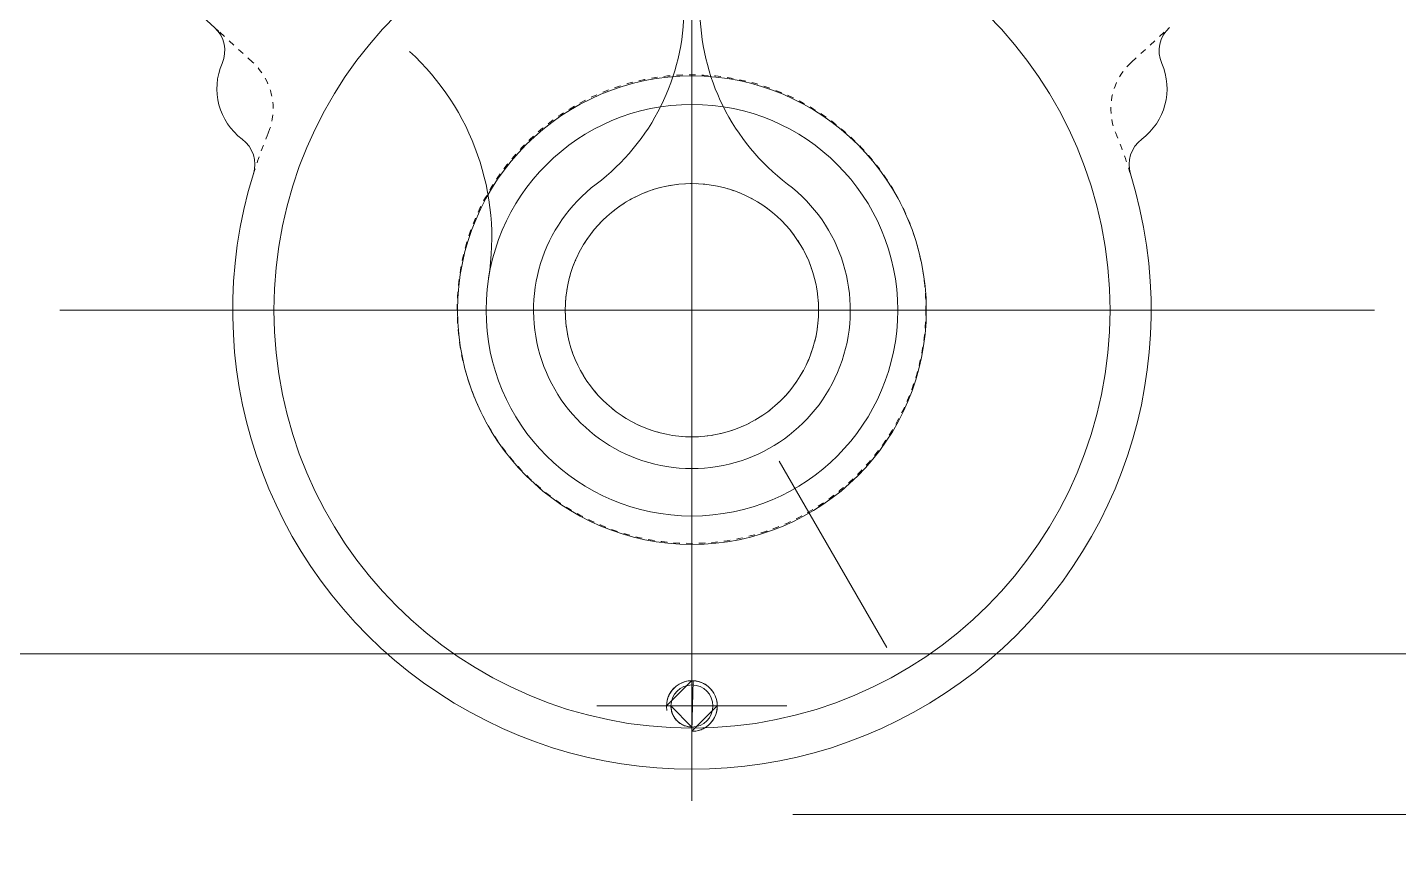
# Model space of a CAD drawing. Header units: inches. Extents: x 0 to 26418, y 0 to 20128.
# Drawn here: x 4297.5 to 4514, y 4103.4 to 4233.4 of the extents above; entities that cross this region are included whole.
import ezdxf

# ---------------------------------------------------------------- set-up
doc = ezdxf.new("R2010")
doc.units = ezdxf.units.IN
doc.header["$MEASUREMENT"] = 0
for name, pattern in [('ACAD_ISO02W100', [15, 12, -3]), ('CENTER', [50.8, 31.75, -6.35, 6.35, -6.35]), ('点画线', [18, 12, -2, 2, -2]), ('虚线', [2, 1, -1])]:
    doc.linetypes.add(name, pattern=pattern)
for name, color, linetype, lineweight in [('CAXA1', 5, 'CENTER', 5), ('中心线层', 5, 'CENTER', 5), ('细实线层', 7, 'Continuous', 5), ('虚线层', 6, 'ACAD_ISO02W100', 5)]:
    doc.layers.add(name, color=color, linetype=linetype, lineweight=lineweight)

msp = doc.modelspace()

# ---------------------------------------------------------------- linework, layer by layer
at = {"color": 7, "lineweight": 5}
for p, q in [((4389.92, 4188.78), (4389.92, 4188.73)), ((4580.59, 4134.48), (3546.45, 4134.48)), ((4398.42, 4126.23), (4402.42, 4130.23)), ((4398.96, 4128.23), (4398.86, 4128.04)), ((4399.07, 4128.41), (4398.96, 4128.23)), ((4399.19, 4128.58), (4399.07, 4128.41)), ((4399.32, 4128.74), (4399.19, 4128.58)), ((4399.45, 4128.9), (4399.32, 4128.74)), ((4399.6, 4129.06), (4399.45, 4128.9)), ((4399.75, 4129.2), (4399.6, 4129.06)), ((4399.91, 4129.34), (4399.75, 4129.2)), ((4400.07, 4129.46), (4399.91, 4129.34)), ((4400.25, 4129.58), (4400.07, 4129.46)), ((4400.42, 4129.69), (4400.25, 4129.58)), ((4400.61, 4129.79), (4400.42, 4129.69)), ((4400.8, 4129.88), (4400.61, 4129.79)), ((4400.99, 4129.96), (4400.8, 4129.88)), ((4401.19, 4130.03), (4400.99, 4129.96)), ((4401.39, 4130.09), (4401.19, 4130.03)), ((4401.59, 4130.14), (4401.39, 4130.09)), ((4401.8, 4130.18), (4401.59, 4130.14)), ((4402.01, 4130.21), (4401.8, 4130.18)), ((4402.22, 4130.22), (4402.01, 4130.21)), ((4402.42, 4130.23), (4402.22, 4130.22)), ((4402.63, 4130.22), (4402.42, 4122.23)), ((4402.84, 4130.21), (4402.63, 4130.22)), ((4403.05, 4130.18), (4402.84, 4130.21)), ((4403.26, 4130.14), (4403.05, 4130.18)), ((4403.46, 4130.09), (4403.26, 4130.14)), ((4403.66, 4130.03), (4403.46, 4130.09)), ((4403.86, 4129.96), (4403.66, 4130.03)), ((4404.05, 4129.88), (4403.86, 4129.96)), ((4404.24, 4129.79), (4404.05, 4129.88)), ((4404.42, 4129.69), (4404.24, 4129.79)), ((4404.6, 4129.58), (4404.42, 4129.69)), ((4404.78, 4129.46), (4404.6, 4129.58)), ((4404.94, 4129.34), (4404.78, 4129.46)), ((4405.1, 4129.2), (4404.94, 4129.34)), ((4405.25, 4129.06), (4405.1, 4129.2)), ((4405.4, 4128.9), (4405.25, 4129.06)), ((4405.53, 4128.74), (4405.4, 4128.9)), ((4405.66, 4128.58), (4405.53, 4128.74)), ((4405.78, 4128.41), (4405.66, 4128.58)), ((4405.89, 4128.23), (4405.78, 4128.41)), ((4405.99, 4128.04), (4405.89, 4128.23)), ((4398.43, 4126.44), (4398.42, 4126.23)), ((4399.1, 4126.23), (4398.42, 4126.23)), ((4398.42, 4126.23), (4406.42, 4126.23)), ((4398.45, 4126.65), (4398.43, 4126.44)), ((4398.47, 4126.85), (4398.45, 4126.65)), ((4398.51, 4127.06), (4398.47, 4126.85)), ((4398.56, 4127.26), (4398.51, 4127.06)), ((4398.62, 4127.46), (4398.56, 4127.26)), ((4398.69, 4127.66), (4398.62, 4127.46)), ((4398.77, 4127.85), (4398.69, 4127.66)), ((4398.86, 4128.04), (4398.77, 4127.85)), ((4402.42, 4122.9), (4399.1, 4126.23)), ((4399.1, 4126.23), (4399.11, 4126.05)), ((4402.42, 4122.9), (4399.1, 4126.23)), ((4399.11, 4126.05), (4399.12, 4125.88)), ((4406.42, 4126.23), (4402.42, 4122.23)), ((4406.08, 4127.85), (4405.99, 4128.04)), ((4406.16, 4127.66), (4406.08, 4127.85)), ((4406.23, 4127.46), (4406.16, 4127.66)), ((4406.29, 4127.26), (4406.23, 4127.46)), ((4406.34, 4127.06), (4406.29, 4127.26)), ((4406.38, 4126.85), (4406.34, 4127.06)), ((4406.4, 4126.65), (4406.38, 4126.85)), ((4406.42, 4126.44), (4406.4, 4126.65)), ((4406.4, 4125.81), (4406.42, 4126.02)), ((4406.42, 4126.23), (4406.42, 4126.44)), ((4406.42, 4126.02), (4406.42, 4126.23)), ((4399.12, 4125.88), (4399.14, 4125.71)), ((4399.14, 4125.71), (4399.17, 4125.54)), ((4399.17, 4125.54), (4399.21, 4125.37)), ((4399.21, 4125.37), (4399.26, 4125.2)), ((4399.26, 4125.2), (4399.32, 4125.04)), ((4399.32, 4125.04), (4399.39, 4124.88)), ((4399.39, 4124.88), (4399.46, 4124.72)), ((4399.46, 4124.72), (4399.55, 4124.57)), ((4399.55, 4124.57), (4399.64, 4124.42)), ((4399.64, 4124.42), (4399.74, 4124.27)), ((4399.74, 4124.27), (4399.84, 4124.14)), ((4399.84, 4124.14), (4399.95, 4124)), ((4399.95, 4124), (4400.07, 4123.88)), ((4400.07, 4123.88), (4400.2, 4123.76)), ((4405.53, 4123.71), (4405.66, 4123.88)), ((4405.66, 4123.88), (4405.78, 4124.05)), ((4405.78, 4124.05), (4405.89, 4124.23)), ((4405.89, 4124.23), (4405.99, 4124.41)), ((4405.99, 4124.41), (4406.08, 4124.6)), ((4406.08, 4124.6), (4406.16, 4124.79)), ((4406.16, 4124.79), (4406.23, 4124.99)), ((4406.23, 4124.99), (4406.29, 4125.19)), ((4406.29, 4125.19), (4406.34, 4125.4)), ((4406.34, 4125.4), (4406.38, 4125.6)), ((4406.38, 4125.6), (4406.4, 4125.81)), ((4400.2, 4123.76), (4400.33, 4123.64)), ((4400.33, 4123.64), (4400.47, 4123.54)), ((4400.47, 4123.54), (4400.61, 4123.44)), ((4400.61, 4123.44), (4400.76, 4123.35)), ((4400.76, 4123.35), (4400.92, 4123.27)), ((4400.92, 4123.27), (4401.07, 4123.19)), ((4401.07, 4123.19), (4401.23, 4123.12)), ((4401.23, 4123.12), (4401.4, 4123.07)), ((4401.4, 4123.07), (4401.56, 4123.02)), ((4401.56, 4123.02), (4401.73, 4122.98)), ((4401.73, 4122.98), (4401.9, 4122.94)), ((4401.9, 4122.94), (4402.08, 4122.92)), ((4402.08, 4122.92), (4402.25, 4122.91)), ((4402.25, 4122.91), (4402.42, 4122.9)), ((4402.42, 4122.23), (4402.42, 4122.9)), ((4402.42, 4122.23), (4402.63, 4122.23)), ((4402.63, 4122.23), (4402.84, 4122.25)), ((4402.84, 4122.25), (4403.05, 4122.28)), ((4403.05, 4122.28), (4403.26, 4122.31)), ((4403.26, 4122.31), (4403.46, 4122.36)), ((4403.46, 4122.36), (4403.66, 4122.42)), ((4403.66, 4122.42), (4403.86, 4122.49)), ((4403.86, 4122.49), (4404.05, 4122.57)), ((4404.05, 4122.57), (4404.24, 4122.66)), ((4404.24, 4122.66), (4404.42, 4122.76)), ((4404.42, 4122.76), (4404.6, 4122.87)), ((4404.6, 4122.87), (4404.78, 4122.99)), ((4404.78, 4122.99), (4404.94, 4123.12)), ((4404.94, 4123.12), (4405.1, 4123.25)), ((4405.1, 4123.25), (4405.25, 4123.4)), ((4405.25, 4123.4), (4405.4, 4123.55)), ((4405.4, 4123.55), (4405.53, 4123.71)), ((5018.62, 4109.08), (4418.37, 4109.08))]:
    msp.add_line(p, q, dxfattribs=at)
for centre, radius in [((4402.42, 4188.73), 66), ((4402.42, 4188.73), 37), ((4402.42, 4188.73), 20), ((4402.42, 4126.23), 3.32), ((4063.52, 3726.75), 386.26)]:
    msp.add_circle(centre, radius, dxfattribs=at)
for centre, radius, start, end in [((4063.78, 3976.79), 582.5, 301.35579, 238.58501), ((4063.25, 3976.79), 546, 303.5084, 236.556), ((4366.17, 4236.54), 35, 307.1689, 0), ((4438.67, 4236.54), 35, 180, 232.8311), ((4337.42, 4223.73), 10, 156.5316, 233.0974), ((4467.42, 4223.73), 10, 306.9026, 23.4684), ((4467.42, 4223.73), 10, 306.9026, 23.4684), ((4402.42, 4188.73), 72.5, 162.7321, 17.2679), ((4402.42, 4188.73), 25, 127.1689, 52.8311)]:
    msp.add_arc(centre, radius, start, end, dxfattribs=at)
msp.add_open_spline([(4478.58, 4391.59), (4443.49, 4429.16), (4363.33, 4496.48), (4220.7, 4564.04), (4063.25, 4591.2), (3902.94, 4574.79), (3750.86, 4517.6), (3617.58, 4422.13), (3512.8, 4294.15), (3444.25, 4142.25), (3415.61, 3976.34), (3435.07, 3807.87), (3495.96, 3648.67), (3597.19, 3509.91), (3731.64, 3401.31), (3890.72, 3330.93), (4063.7, 3303.42), (4238.96, 3322.51), (4404.48, 3386.32), (4548.54, 3491.77), (4661.39, 3631.55), (4734.59, 3796.86), (4752.87, 3916.58), (4754.54, 3976.52)], degree=3, knots=[0, 0, 0, 0, 6187.666026, 12450.355458, 18783.77638, 25175.55398, 31622.065679, 38124.713595, 44683.237858, 51298.550922, 57973.870728, 64697.019294, 71462.748657, 78273.501796, 85129.278897, 92030.080145, 98977.285843, 105969.701152, 113006.622999, 120087.951186, 127214.495945, 134386.492849, 141603.663266, 141603.663266, 141603.663266, 141603.663266], dxfattribs=at)
at = {"layer": 'CAXA1', "linetype": 'CENTER', "lineweight": 5, "ltscale": 3}
for p, q in [((4402.42, 4385.45), (4402.42, 4111.23)), ((4402.42, 4351.68), (4402.42, 4111.23)), ((4402.42, 4270.63), (4402.42, 4156.23)), ((4402.42, 4266.27), (4402.42, 4131.73)), ((4402.42, 4119.73), (4402.42, 4257.73)), ((4402.42, 4148.73), (4402.42, 4228.73)), ((4302.63, 4188.73), (4510.18, 4188.73)), ((4302.63, 4188.73), (4510.18, 4188.73)), ((4480.32, 4188.73), (4326.02, 4188.73)), ((4333.42, 4188.73), (4471.42, 4188.73)), ((4434.92, 4188.73), (4369.92, 4188.73)), ((4463.92, 4188.73), (4440.92, 4188.73)), ((4416.18, 4164.91), (4433.17, 4135.47)), ((4402.42, 4141.23), (4402.42, 4111.23)), ((4417.42, 4126.23), (4387.42, 4126.23))]:
    msp.add_line(p, q, dxfattribs=at)
for radius in [565, 540]:
    msp.add_circle((4063.78, 3976.79), radius, dxfattribs=at)
at = {"layer": '中心线层', "color": 7, "linetype": '点画线', "lineweight": 5}
for p, q in [((4402.42, 4119.23), (4402.42, 4133.23)), ((4395.42, 4126.23), (4409.42, 4126.23))]:
    msp.add_line(p, q, dxfattribs=at)
at = {"layer": '细实线层', "color": 7, "linetype": 'Continuous', "lineweight": 5}
msp.add_line((4327.74, 4232.76), (4319.25, 4240.52), dxfattribs=at)
msp.add_circle((4402.42, 4188.73), 32.5, dxfattribs=at)
for centre, radius, start, end in [((4323.67, 4229.7), 5, 336.5317, 47.4999), ((4481.18, 4229.7), 5, 132.5001, 203.4683), ((4330.82, 4200.09), 40, 350.9854, 47.5), ((4328.42, 4211.73), 5, 342.7321, 53.0974), ((4476.43, 4211.73), 5, 126.9026, 197.2679), ((4476.43, 4211.73), 5, 126.9026, 197.2679)]:
    msp.add_arc(centre, radius, start, end, dxfattribs=at)
at = {"layer": '细实线层', "color": 7, "lineweight": 5}
msp.add_arc((4402.42, 4126.23), 4, 270, 190, dxfattribs=at)
at = {"layer": '虚线层', "color": 7, "linetype": '虚线', "lineweight": 5}
for p, q in [((4333.05, 4227.9), (4327.74, 4232.76)), ((4471.8, 4227.9), (4477.11, 4232.76))]:
    msp.add_line(p, q, dxfattribs=at)
for centre, radius in [((4402.36, 4188.91), 37), ((4402.42, 4188.73), 20)]:
    msp.add_circle(centre, radius, dxfattribs=at)
for centre, radius, start, end in [((4326.3, 4220.52), 10, 337.3344, 47.5383), ((4478.55, 4220.52), 10, 132.4617, 202.6656), ((4402.42, 4188.73), 72.5, 157.3344, 162.7321), ((4402.42, 4188.73), 72.5, 17.2679, 22.6656)]:
    msp.add_arc(centre, radius, start, end, dxfattribs=at)

doc.saveas('drawing.dxf')
